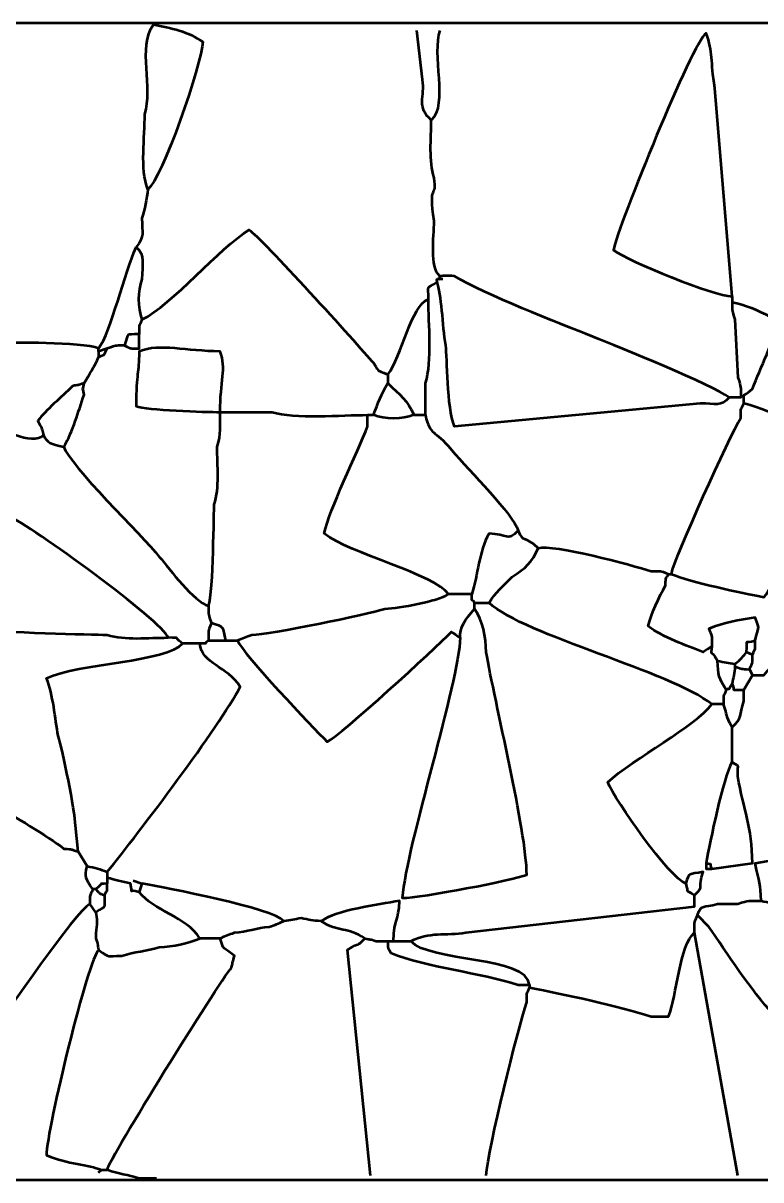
# Model space of a CAD drawing. Header units: centimetres. Extents: x -79 to 72, y -74 to 74.
# Drawn here: x 21.34 to 46.84, y -74 to -34 of the extents above; entities that cross this region are included whole.
import ezdxf

# ---------------------------------------------------------------- set-up
doc = ezdxf.new("R2010")
doc.units = ezdxf.units.CM
doc.header["$MEASUREMENT"] = 0
doc.layers.add('Layer 1', color=7, linetype='Continuous')

msp = doc.modelspace()

# ---------------------------------------------------------------- linework, layer by layer
at = {"layer": 'Layer 1', "lineweight": 53}
msp.add_lwpolyline([(11.99994, -74.00004), (71.99994, -74.00004), (71.99994, -34.00006), (11.99994, -34.00006), (11.99994, -74.00004)], close=True, dxfattribs=at)
at = {"layer": 'Layer 1', "color": 5, "lineweight": 53}
for points, knots in [([(22.04995, -48.25005), (22.17717, -48.51577), (22.27457, -48.54988), (22.74994, -48.65005), (22.74994, -48.65005), (23.07346, -48.08947), (23.23957, -47.45797), (23.44993, -46.85005), (23.44993, -46.85005), (23.38717, -46.48381), (23.39817, -46.82462), (23.44993, -46.45005), (23.44993, -46.45005), (23.21499, -46.53455), (23.26219, -46.50556), (23.04993, -46.55006), (23.04993, -46.55006), (22.65844, -46.94155), (22.12986, -47.37897), (21.84994, -47.75005), (21.84994, -47.75005), (22.00718, -48.04976), (21.96914, -47.94598), (22.04995, -48.25005), (22.04995, -48.25005), (21.67153, -48.649), (20.50584, -48.00389), (19.94993, -47.81686), (19.94993, -47.81686), (19.22803, -47.57393), (18.45231, -47.3104), (17.74994, -47.05293), (17.74994, -47.05293), (16.37289, -46.54816), (14.63681, -46.04847), (13.34994, -45.45005), (13.34994, -45.45005), (13.34994, -45.45005), (13.34994, -44.85007), (13.34994, -44.85007), (13.34994, -44.85007), (13.34994, -44.85007), (13.74994, -44.65005), (13.74994, -44.65005), (13.74994, -44.65005), (13.78546, -43.02064), (16.77269, -36.5147), (17.24993, -34.25005)], [0, 0, 0, 0, 0.07692308, 0.07692308, 0.07692308, 0.07692308, 0.15384615, 0.15384615, 0.15384615, 0.15384615, 0.23076923, 0.23076923, 0.23076923, 0.23076923, 0.30769231, 0.30769231, 0.30769231, 0.30769231, 0.38461538, 0.38461538, 0.38461538, 0.38461538, 0.46153846, 0.46153846, 0.46153846, 0.46153846, 0.53846154, 0.53846154, 0.53846154, 0.53846154, 0.61538462, 0.61538462, 0.61538462, 0.61538462, 0.69230769, 0.69230769, 0.69230769, 0.69230769, 0.76923077, 0.76923077, 0.76923077, 0.76923077, 0.84615385, 0.84615385, 0.84615385, 0.84615385, 1, 1, 1, 1]), ([(25.64995, -39.75006), (25.37667, -39.0461), (25.54995, -37.943), (25.54995, -37.15006), (25.54995, -37.15006), (25.83939, -36.2574), (25.29851, -34.82406), (25.84994, -34.05006), (25.84994, -34.05006), (26.43654, -34.1609), (27.06407, -34.29333), (27.54993, -34.65007), (27.54993, -34.65007), (27.53406, -35.37931), (26.12822, -39.43309), (25.64995, -39.75006), (25.64995, -39.75006), (25.62592, -40.06289), (25.54221, -40.46546), (25.44994, -40.75006), (25.44994, -40.75006), (25.44994, -41.31195), (25.56046, -41.31419), (25.24993, -41.75007), (25.24993, -41.75007), (25.57554, -42.02968), (25.44994, -42.32958), (25.44994, -42.85005), (25.44994, -42.85005), (25.30946, -43.28336), (25.28213, -43.81777), (25.44994, -44.25006), (25.44994, -44.25006), (26.4826, -43.74736), (28.15201, -41.76061), (29.14995, -41.15006), (29.14995, -41.15006), (29.55579, -41.39837), (32.89568, -45.10343), (33.44994, -45.75007), (33.44994, -45.75007), (33.73425, -46.13844), (33.49781, -45.95461), (33.94994, -46.15006), (33.94994, -46.15006), (34.41984, -45.55467), (34.76241, -43.7375), (35.34994, -43.55007), (35.34994, -43.55007), (35.36168, -43.01183), (35.24319, -43.22613), (35.64994, -42.95006), (35.64994, -42.95006), (35.64994, -42.81672), (35.6166, -42.85005), (35.74994, -42.85005), (35.74994, -42.85005), (35.74994, -42.85005), (35.74994, -42.75005), (35.74994, -42.75005), (35.74994, -42.75005), (35.37988, -42.43228), (35.54993, -41.41124), (35.54993, -40.85007), (35.54993, -40.85007), (35.33793, -39.50888), (35.66453, -40.07502), (35.54993, -39.35006), (35.54993, -39.35006), (35.36142, -38.76864), (35.44995, -38.00085), (35.44995, -37.35005)], [0, 0, 0, 0, 0.05263158, 0.05263158, 0.05263158, 0.05263158, 0.10526316, 0.10526316, 0.10526316, 0.10526316, 0.15789474, 0.15789474, 0.15789474, 0.15789474, 0.21052632, 0.21052632, 0.21052632, 0.21052632, 0.26315789, 0.26315789, 0.26315789, 0.26315789, 0.31578947, 0.31578947, 0.31578947, 0.31578947, 0.36842105, 0.36842105, 0.36842105, 0.36842105, 0.42105263, 0.42105263, 0.42105263, 0.42105263, 0.47368421, 0.47368421, 0.47368421, 0.47368421, 0.52631579, 0.52631579, 0.52631579, 0.52631579, 0.57894737, 0.57894737, 0.57894737, 0.57894737, 0.63157895, 0.63157895, 0.63157895, 0.63157895, 0.68421053, 0.68421053, 0.68421053, 0.68421053, 0.73684211, 0.73684211, 0.73684211, 0.73684211, 0.78947368, 0.78947368, 0.78947368, 0.78947368, 0.84210526, 0.84210526, 0.84210526, 0.84210526, 0.89473684, 0.89473684, 0.89473684, 0.89473684, 1, 1, 1, 1]), ([(35.74994, -34.25005), (35.4487, -35.02609), (36.04355, -36.84029), (35.44995, -37.35005), (35.44995, -37.35005), (34.92444, -36.91215), (35.24407, -36.5456), (35.14993, -35.95007), (35.14993, -35.95007), (35.14993, -35.95007), (34.94995, -34.25005), (34.94995, -34.25005)], [0, 0, 0, 0, 0.25, 0.25, 0.25, 0.25, 0.5, 0.5, 0.5, 0.5, 1, 1, 1, 1]), ([(45.84993, -43.45006), (45.84993, -43.45006), (45.24995, -36.25006), (45.24995, -36.25006), (45.24995, -36.25006), (45.09832, -35.29093), (45.20765, -35.01396), (44.94993, -34.35005), (44.94993, -34.35005), (44.48987, -34.66235), (41.91456, -40.97882), (41.74995, -41.85005), (41.74995, -41.85005), (42.27598, -42.2363), (45.21293, -43.43617), (45.84993, -43.45006), (45.84993, -43.45006), (45.84993, -43.45006), (45.84993, -43.65005), (45.84993, -43.65005), (45.84993, -43.65005), (46.28822, -43.73288), (46.76824, -43.92977), (47.14993, -44.15005), (47.14993, -44.15005), (47.53615, -44.15005), (47.3462, -44.16921), (47.54995, -44.25006), (47.54995, -44.25006), (47.54995, -44.25006), (47.64993, -44.25006), (47.64993, -44.25006), (47.64993, -44.25006), (47.87829, -43.59018), (48.64155, -41.76747), (49.04993, -41.25007), (49.04993, -41.25007), (49.98446, -41.62486), (51.78882, -42.56857), (52.64993, -42.75005), (52.64993, -42.75005), (52.64993, -42.75005), (52.84995, -42.75005), (52.84995, -42.75005), (52.84995, -42.75005), (53.26981, -43.00695), (53.27228, -43.14809), (53.74995, -43.35006), (53.74995, -43.35006), (54.52664, -43.61881), (55.65466, -44.03363), (56.34994, -44.45004), (56.34994, -44.45004), (56.34994, -44.45004), (56.74994, -44.45004), (56.74994, -44.45004), (56.74994, -44.45004), (56.74994, -44.45004), (56.74994, -44.65005), (56.74994, -44.65005), (56.74994, -44.65005), (57.2786, -44.76146), (57.73075, -44.96308), (58.14994, -45.35004), (58.14994, -45.35004), (57.97859, -45.6036), (57.80856, -45.79077), (57.64994, -46.05006), (57.64994, -46.05006), (57.64994, -46.05006), (57.15611, -46.26334), (57.15611, -46.26334), (57.15611, -46.26334), (56.78384, -46.60817), (56.88524, -46.56599), (56.44995, -46.75004), (56.44995, -46.75004), (56.44995, -46.75004), (56.34994, -46.95006), (56.34994, -46.95006), (56.34994, -46.95006), (56.78191, -47.07427), (56.6645, -47.11424), (57.04993, -47.35005), (57.04993, -47.35005), (57.04993, -47.35005), (57.04993, -47.75005), (57.04993, -47.75005), (57.04993, -47.75005), (57.47062, -48.00744), (57.62925, -48.29266), (58.04994, -48.55005), (58.04994, -48.55005), (58.89004, -48.04332), (63.69131, -43.7094), (64.54995, -43.25005), (64.54995, -43.25005), (64.54995, -43.25005), (64.54995, -43.05007), (64.54995, -43.05007), (64.54995, -43.05007), (64.98524, -42.86598), (64.88384, -42.90816), (65.24994, -42.55006), (65.24994, -42.55006), (65.45831, -42.40924), (65.63548, -42.2766), (65.84995, -42.15007), (65.84995, -42.15007), (65.84995, -42.15007), (65.84995, -41.95005), (65.84995, -41.95005), (65.84995, -41.95005), (65.72981, -41.64737), (65.74994, -41.84934), (65.74994, -41.45005), (65.74994, -41.45005), (65.36054, -40.24915), (64.13802, -35.29643), (64.04995, -34.15007)], [0, 0, 0, 0, 0.03225806, 0.03225806, 0.03225806, 0.03225806, 0.06451613, 0.06451613, 0.06451613, 0.06451613, 0.09677419, 0.09677419, 0.09677419, 0.09677419, 0.12903226, 0.12903226, 0.12903226, 0.12903226, 0.16129032, 0.16129032, 0.16129032, 0.16129032, 0.19354839, 0.19354839, 0.19354839, 0.19354839, 0.22580645, 0.22580645, 0.22580645, 0.22580645, 0.25806452, 0.25806452, 0.25806452, 0.25806452, 0.29032258, 0.29032258, 0.29032258, 0.29032258, 0.32258065, 0.32258065, 0.32258065, 0.32258065, 0.35483871, 0.35483871, 0.35483871, 0.35483871, 0.38709677, 0.38709677, 0.38709677, 0.38709677, 0.41935484, 0.41935484, 0.41935484, 0.41935484, 0.4516129, 0.4516129, 0.4516129, 0.4516129, 0.48387097, 0.48387097, 0.48387097, 0.48387097, 0.51612903, 0.51612903, 0.51612903, 0.51612903, 0.5483871, 0.5483871, 0.5483871, 0.5483871, 0.58064516, 0.58064516, 0.58064516, 0.58064516, 0.61290323, 0.61290323, 0.61290323, 0.61290323, 0.64516129, 0.64516129, 0.64516129, 0.64516129, 0.67741935, 0.67741935, 0.67741935, 0.67741935, 0.70967742, 0.70967742, 0.70967742, 0.70967742, 0.74193548, 0.74193548, 0.74193548, 0.74193548, 0.77419355, 0.77419355, 0.77419355, 0.77419355, 0.80645161, 0.80645161, 0.80645161, 0.80645161, 0.83870968, 0.83870968, 0.83870968, 0.83870968, 0.87096774, 0.87096774, 0.87096774, 0.87096774, 0.90322581, 0.90322581, 0.90322581, 0.90322581, 0.93548387, 0.93548387, 0.93548387, 0.93548387, 1, 1, 1, 1]), ([(25.44994, -44.25006), (25.32981, -44.55277), (25.34994, -44.35077), (25.34994, -44.75006), (25.34994, -44.75006), (24.87145, -44.79723), (24.99507, -44.6564), (24.84993, -45.15006), (24.84993, -45.15006), (24.45674, -45.15862), (24.60306, -45.13557), (24.24995, -45.25006), (24.24995, -45.25006), (24.24995, -45.25006), (23.94993, -45.35004), (23.94993, -45.35004), (23.94993, -45.35004), (23.94993, -45.35004), (23.94993, -45.25006), (23.94993, -45.25006), (23.94993, -45.25006), (24.38786, -44.67392), (24.83908, -42.6336), (25.24993, -41.75007)], [0, 0, 0, 0, 0.14285714, 0.14285714, 0.14285714, 0.14285714, 0.28571429, 0.28571429, 0.28571429, 0.28571429, 0.42857143, 0.42857143, 0.42857143, 0.42857143, 0.57142857, 0.57142857, 0.57142857, 0.57142857, 0.71428571, 0.71428571, 0.71428571, 0.71428571, 1, 1, 1, 1]), ([(45.84993, -43.65005), (45.85852, -44.04327), (45.83544, -43.89694), (45.94993, -44.25006), (45.94993, -44.25006), (45.94993, -44.25006), (46.04994, -46.25004), (46.04994, -46.25004), (46.04994, -46.25004), (46.1701, -46.62064), (46.14995, -46.5362), (46.14995, -46.95006), (46.14995, -46.95006), (46.14995, -46.95006), (45.74995, -46.95006), (45.74995, -46.95006), (45.74995, -46.95006), (45.18291, -46.50252), (41.91637, -45.2019), (41.04994, -44.85007), (41.04994, -44.85007), (39.77919, -44.33405), (37.34605, -43.40655), (36.24994, -42.75005), (36.24994, -42.75005), (35.98777, -42.72947), (35.9135, -42.73959), (35.74994, -42.75005)], [0, 0, 0, 0, 0.125, 0.125, 0.125, 0.125, 0.25, 0.25, 0.25, 0.25, 0.375, 0.375, 0.375, 0.375, 0.5, 0.5, 0.5, 0.5, 0.625, 0.625, 0.625, 0.625, 0.75, 0.75, 0.75, 0.75, 1, 1, 1, 1]), ([(45.74995, -46.95006), (45.4717, -47.27406), (45.26795, -47.15004), (44.74994, -47.15004), (44.74994, -47.15004), (44.74994, -47.15004), (36.24994, -47.95006), (36.24994, -47.95006), (36.24994, -47.95006), (35.98074, -47.2717), (36.01475, -45.56009), (35.94995, -45.15006), (35.94995, -45.15006), (35.83918, -44.44936), (35.81174, -43.36689), (35.64994, -42.95006)], [0, 0, 0, 0, 0.2, 0.2, 0.2, 0.2, 0.4, 0.4, 0.4, 0.4, 0.6, 0.6, 0.6, 0.6, 1, 1, 1, 1]), ([(33.94994, -46.15006), (33.94994, -46.15006), (33.94994, -46.45005), (33.94994, -46.45005), (33.94994, -46.45005), (34.37531, -46.87542), (34.62841, -47.0262), (34.84994, -47.55007), (34.84994, -47.55007), (34.84994, -47.55007), (35.24994, -47.55007), (35.24994, -47.55007), (35.24994, -47.55007), (35.24994, -47.55007), (35.24994, -46.45005), (35.24994, -46.45005), (35.24994, -46.45005), (35.49936, -45.68084), (35.34994, -44.41832), (35.34994, -43.55007)], [0, 0, 0, 0, 0.16666667, 0.16666667, 0.16666667, 0.16666667, 0.33333333, 0.33333333, 0.33333333, 0.33333333, 0.5, 0.5, 0.5, 0.5, 0.66666667, 0.66666667, 0.66666667, 0.66666667, 1, 1, 1, 1]), ([(22.74994, -48.65005), (22.92484, -49.25825), (25.4424, -51.71371), (26.04995, -52.45004), (26.04995, -52.45004), (26.41208, -52.88895), (27.24566, -54.00504), (27.74995, -54.15006), (27.74995, -54.15006), (27.75851, -54.54325), (27.73546, -54.39693), (27.84995, -54.75004), (27.84995, -54.75004), (27.71712, -55.09218), (27.74995, -54.93897), (27.74995, -55.35005), (27.74995, -55.35005), (27.74995, -55.35005), (28.34993, -55.35005), (28.34993, -55.35005), (28.34993, -55.35005), (28.34993, -55.35005), (28.74995, -55.35005), (28.74995, -55.35005), (28.74995, -55.35005), (28.95521, -55.83546), (31.33563, -58.33576), (31.84995, -58.85005), (31.84995, -58.85005), (32.35058, -58.60635), (35.55078, -55.64922), (36.14994, -55.05006), (36.14994, -55.05006), (36.17704, -55.07415), (36.39601, -55.21498), (36.44993, -55.25004), (36.44993, -55.25004), (36.41685, -56.76885), (34.59131, -62.41002), (34.44994, -64.25005), (34.44994, -64.25005), (35.11759, -64.25005), (38.28003, -63.63246), (38.74993, -63.45005), (38.74993, -63.45005), (38.74993, -61.94205), (37.63416, -57.42921), (37.34993, -55.75005), (37.34993, -55.75005), (37.33851, -55.22467), (37.24459, -54.66361), (36.94993, -54.25004), (36.94993, -54.25004), (36.94993, -54.25004), (36.94993, -54.05005), (36.94993, -54.05005), (36.94993, -54.05005), (36.94993, -54.05005), (37.44994, -54.05005), (37.44994, -54.05005), (37.44994, -54.05005), (37.68119, -53.67208), (37.9202, -53.47978), (38.24993, -53.15005), (38.24993, -53.15005), (38.72, -52.8324), (38.93047, -52.6691), (39.14993, -52.15005), (39.14993, -52.15005), (39.64392, -52.00066), (42.39605, -52.73804), (43.04995, -52.95004), (43.04995, -52.95004), (43.46103, -52.95004), (43.30779, -52.91724), (43.64993, -53.05005), (43.64993, -53.05005), (43.64993, -53.05005), (43.74994, -53.05005), (43.74994, -53.05005), (43.74994, -53.05005), (44.4192, -53.32444), (46.18036, -53.70465), (46.94994, -53.85004), (46.94994, -53.85004), (47.26456, -53.58789), (49.20558, -49.02754), (49.24995, -48.45004), (49.24995, -48.45004), (48.8413, -48.12754), (46.76288, -47.24699), (46.24995, -47.15004), (46.24995, -47.15004), (46.30024, -46.67912), (46.12489, -47.03252), (46.54994, -46.65007), (46.54994, -46.65007), (46.86745, -45.85841), (47.22195, -45.05005), (47.54995, -44.25006)], [0, 0, 0, 0, 0.03846154, 0.03846154, 0.03846154, 0.03846154, 0.07692308, 0.07692308, 0.07692308, 0.07692308, 0.11538462, 0.11538462, 0.11538462, 0.11538462, 0.15384615, 0.15384615, 0.15384615, 0.15384615, 0.19230769, 0.19230769, 0.19230769, 0.19230769, 0.23076923, 0.23076923, 0.23076923, 0.23076923, 0.26923077, 0.26923077, 0.26923077, 0.26923077, 0.30769231, 0.30769231, 0.30769231, 0.30769231, 0.34615385, 0.34615385, 0.34615385, 0.34615385, 0.38461538, 0.38461538, 0.38461538, 0.38461538, 0.42307692, 0.42307692, 0.42307692, 0.42307692, 0.46153846, 0.46153846, 0.46153846, 0.46153846, 0.5, 0.5, 0.5, 0.5, 0.53846154, 0.53846154, 0.53846154, 0.53846154, 0.57692308, 0.57692308, 0.57692308, 0.57692308, 0.61538462, 0.61538462, 0.61538462, 0.61538462, 0.65384615, 0.65384615, 0.65384615, 0.65384615, 0.69230769, 0.69230769, 0.69230769, 0.69230769, 0.73076923, 0.73076923, 0.73076923, 0.73076923, 0.76923077, 0.76923077, 0.76923077, 0.76923077, 0.80769231, 0.80769231, 0.80769231, 0.80769231, 0.84615385, 0.84615385, 0.84615385, 0.84615385, 0.88461538, 0.88461538, 0.88461538, 0.88461538, 0.92307692, 0.92307692, 0.92307692, 0.92307692, 1, 1, 1, 1]), ([(23.94993, -45.25006), (23.36064, -45.02128), (20.77723, -45.05436), (20.74993, -45.05005), (20.74993, -45.05005), (19.76631, -44.89457), (16.55519, -44.85089), (16.54995, -44.85007), (16.54995, -44.85007), (15.91498, -44.64419), (15.05762, -44.75006), (14.34995, -44.75006), (14.34995, -44.75006), (13.99684, -44.63557), (14.14316, -44.65861), (13.74994, -44.65005)], [0, 0, 0, 0, 0.2, 0.2, 0.2, 0.2, 0.4, 0.4, 0.4, 0.4, 0.6, 0.6, 0.6, 0.6, 1, 1, 1, 1]), ([(24.84993, -45.15006), (25.15264, -45.27019), (24.95065, -45.25006), (25.34994, -45.25006), (25.34994, -45.25006), (25.34994, -45.25006), (25.34994, -44.75006), (25.34994, -44.75006)], [0, 0, 0, 0, 0.33333333, 0.33333333, 0.33333333, 0.33333333, 1, 1, 1, 1]), ([(28.14994, -47.45006), (28.14994, -46.37562), (28.38298, -45.95039), (28.14994, -45.35004), (28.14994, -45.35004), (26.97322, -45.35004), (26.07753, -45.0676), (25.34994, -45.35004), (25.34994, -45.35004), (25.34994, -46.17379), (25.24993, -46.01885), (25.24993, -47.25005), (25.24993, -47.25005), (25.57109, -47.37472), (27.65391, -47.45006), (28.14994, -47.45006), (28.14994, -47.45006), (28.14994, -47.45006), (29.94994, -47.45006), (29.94994, -47.45006), (29.94994, -47.45006), (30.69551, -47.6918), (32.36319, -47.55007), (33.24995, -47.55007), (33.24995, -47.55007), (33.24995, -47.55007), (33.44994, -47.55007), (33.44994, -47.55007), (33.44994, -47.55007), (33.61616, -47.13559), (33.71438, -46.84336), (33.94994, -46.45005)], [0, 0, 0, 0, 0.11111111, 0.11111111, 0.11111111, 0.11111111, 0.22222222, 0.22222222, 0.22222222, 0.22222222, 0.33333333, 0.33333333, 0.33333333, 0.33333333, 0.44444444, 0.44444444, 0.44444444, 0.44444444, 0.55555556, 0.55555556, 0.55555556, 0.55555556, 0.66666667, 0.66666667, 0.66666667, 0.66666667, 0.77777778, 0.77777778, 0.77777778, 0.77777778, 1, 1, 1, 1]), ([(18.14993, -54.95005), (18.14993, -54.95005), (19.94993, -54.95005), (19.94993, -54.95005), (19.94993, -54.95005), (20.93441, -55.10568), (24.23246, -55.14729), (24.24995, -55.15004), (24.24995, -55.15004), (24.85812, -55.34724), (25.6707, -55.25004), (26.34994, -55.25004), (26.34994, -55.25004), (26.19092, -54.69706), (21.57447, -51.35643), (20.84993, -51.05006), (20.84993, -51.05006), (20.31679, -51.62756), (18.27639, -54.35004), (18.14993, -54.95005), (18.14993, -54.95005), (18.14993, -54.95005), (17.84994, -54.95005), (17.84994, -54.95005), (17.84994, -54.95005), (17.3443, -54.75375), (16.62744, -54.85005), (16.04994, -54.85005), (16.04994, -54.85005), (14.84179, -54.65908), (13.4205, -54.81033), (12.74993, -54.55006), (12.74993, -54.55006), (12.74993, -54.55006), (12.74993, -53.95005), (12.74993, -53.95005), (12.74993, -53.95005), (12.90008, -53.00016), (12.94952, -49.95277), (12.94994, -49.95005), (12.94994, -49.95005), (13.09783, -49.01439), (13.14928, -45.95413), (13.14993, -45.95005), (13.14993, -45.95005), (13.21975, -45.73947), (13.25824, -45.64723), (13.34994, -45.45005)], [0, 0, 0, 0, 0.07692308, 0.07692308, 0.07692308, 0.07692308, 0.15384615, 0.15384615, 0.15384615, 0.15384615, 0.23076923, 0.23076923, 0.23076923, 0.23076923, 0.30769231, 0.30769231, 0.30769231, 0.30769231, 0.38461538, 0.38461538, 0.38461538, 0.38461538, 0.46153846, 0.46153846, 0.46153846, 0.46153846, 0.53846154, 0.53846154, 0.53846154, 0.53846154, 0.61538462, 0.61538462, 0.61538462, 0.61538462, 0.69230769, 0.69230769, 0.69230769, 0.69230769, 0.76923077, 0.76923077, 0.76923077, 0.76923077, 0.84615385, 0.84615385, 0.84615385, 0.84615385, 1, 1, 1, 1]), ([(23.94993, -45.35004), (23.94993, -45.35004), (23.94993, -45.55005), (23.94993, -45.55005), (23.94993, -45.55005), (24.23912, -45.39993), (24.09983, -45.53925), (24.24995, -45.25006)], [0, 0, 0, 0, 0.33333333, 0.33333333, 0.33333333, 0.33333333, 1, 1, 1, 1]), ([(43.74994, -53.05005), (43.87835, -52.4408), (45.76792, -48.28787), (46.14995, -47.65005), (46.14995, -47.65005), (46.14995, -47.24818), (46.13263, -47.45222), (46.24995, -47.15004)], [0, 0, 0, 0, 0.33333333, 0.33333333, 0.33333333, 0.33333333, 1, 1, 1, 1]), ([(27.74995, -54.15006), (27.93309, -53.67823), (27.92385, -50.81515), (27.94993, -50.65006), (27.94993, -50.65006), (28.13846, -50.06865), (28.04994, -49.30086), (28.04994, -48.65005), (28.04994, -48.65005), (28.19776, -48.19418), (28.14994, -47.95225), (28.14994, -47.45006)], [0, 0, 0, 0, 0.25, 0.25, 0.25, 0.25, 0.5, 0.5, 0.5, 0.5, 1, 1, 1, 1]), ([(35.24994, -47.55007), (35.40624, -48.29564), (35.56033, -48.03544), (36.14994, -48.75006), (36.14994, -48.75006), (36.78158, -49.51561), (38.27981, -50.95839), (38.44994, -51.55007), (38.44994, -51.55007), (38.06724, -51.95352), (38.09312, -51.66407), (37.44994, -51.65004), (37.44994, -51.65004), (37.08784, -52.27746), (37.07205, -53.06504), (36.84995, -53.75006), (36.84995, -53.75006), (36.84995, -53.75006), (36.04993, -53.75006), (36.04993, -53.75006), (36.04993, -53.75006), (35.57759, -53.05413), (32.64623, -52.35746), (31.74994, -51.65004), (31.74994, -51.65004), (31.92708, -50.80951), (32.87771, -48.87818), (33.24995, -47.95006), (33.24995, -47.95006), (33.24995, -47.95006), (33.24995, -47.55007), (33.24995, -47.55007)], [0, 0, 0, 0, 0.11111111, 0.11111111, 0.11111111, 0.11111111, 0.22222222, 0.22222222, 0.22222222, 0.22222222, 0.33333333, 0.33333333, 0.33333333, 0.33333333, 0.44444444, 0.44444444, 0.44444444, 0.44444444, 0.55555556, 0.55555556, 0.55555556, 0.55555556, 0.66666667, 0.66666667, 0.66666667, 0.66666667, 0.77777778, 0.77777778, 0.77777778, 0.77777778, 1, 1, 1, 1]), ([(45.14994, -55.55006), (45.13205, -55.94569), (45.05203, -55.56605), (45.34995, -56.05004), (45.34995, -56.05004), (45.57227, -56.09205), (45.7125, -56.13182), (45.94993, -56.15004), (45.94993, -56.15004), (45.94993, -56.15004), (45.94993, -56.25005), (45.94993, -56.25005), (45.94993, -56.25005), (46.25764, -56.35204), (46.12075, -56.3242), (46.44994, -56.35006), (46.44994, -56.35006), (46.57007, -56.04735), (46.54994, -56.24934), (46.54994, -55.85005), (46.54994, -55.85005), (46.54994, -55.85005), (46.34993, -55.75005), (46.34993, -55.75005), (46.34993, -55.75005), (46.40209, -55.23275), (46.23405, -55.48274), (46.64995, -55.35005), (46.64995, -55.35005), (46.74355, -54.85458), (46.8384, -55.03555), (46.64995, -54.55006), (46.64995, -54.55006), (46.07656, -54.6584), (45.56091, -54.71245), (45.04993, -54.95005), (45.04993, -54.95005), (45.18277, -55.2922), (45.14994, -55.13898), (45.14994, -55.55006), (45.14994, -55.55006), (45.13531, -55.56058), (44.85466, -55.74585), (44.84995, -55.75005), (44.84995, -55.75005), (44.26618, -55.51593), (43.44363, -55.2397), (42.94994, -54.85005), (42.94994, -54.85005), (43.03371, -54.45257), (43.33795, -53.80401), (43.54995, -53.45004), (43.54995, -53.45004), (43.54995, -53.06385), (43.56909, -53.2538), (43.64993, -53.05005)], [0, 0, 0, 0, 0.06666667, 0.06666667, 0.06666667, 0.06666667, 0.13333333, 0.13333333, 0.13333333, 0.13333333, 0.2, 0.2, 0.2, 0.2, 0.26666667, 0.26666667, 0.26666667, 0.26666667, 0.33333333, 0.33333333, 0.33333333, 0.33333333, 0.4, 0.4, 0.4, 0.4, 0.46666667, 0.46666667, 0.46666667, 0.46666667, 0.53333333, 0.53333333, 0.53333333, 0.53333333, 0.6, 0.6, 0.6, 0.6, 0.66666667, 0.66666667, 0.66666667, 0.66666667, 0.73333333, 0.73333333, 0.73333333, 0.73333333, 0.8, 0.8, 0.8, 0.8, 0.86666667, 0.86666667, 0.86666667, 0.86666667, 1, 1, 1, 1]), ([(28.74995, -55.35005), (28.94849, -55.25566), (29.03807, -55.22028), (29.24993, -55.15004), (29.24993, -55.15004), (29.86289, -55.13669), (33.23484, -54.44948), (33.84993, -54.25004), (33.84993, -54.25004), (34.37148, -54.2387), (35.63573, -53.98911), (36.04993, -53.75006)], [0, 0, 0, 0, 0.25, 0.25, 0.25, 0.25, 0.5, 0.5, 0.5, 0.5, 1, 1, 1, 1]), ([(46.44994, -56.35006), (46.44994, -56.35006), (46.54994, -56.55004), (46.54994, -56.55004), (46.54994, -56.55004), (46.54994, -56.55004), (46.94994, -56.55004), (46.94994, -56.55004), (46.94994, -56.55004), (47.45048, -55.79478), (50.06108, -54.88585), (49.84993, -53.95005)], [0, 0, 0, 0, 0.25, 0.25, 0.25, 0.25, 0.5, 0.5, 0.5, 0.5, 1, 1, 1, 1]), ([(45.94993, -56.25005), (45.93171, -56.48748), (45.89194, -56.62774), (45.84993, -56.85006), (45.84993, -56.85006), (45.66899, -57.14075), (45.79015, -56.96501), (45.64994, -57.05004), (45.64994, -57.05004), (45.52981, -57.35276), (45.54994, -57.15076), (45.54994, -57.55005), (45.54994, -57.55005), (45.54994, -57.55005), (45.14994, -57.55005), (45.14994, -57.55005), (45.14994, -57.55005), (43.73273, -56.4315), (38.70858, -55.18459), (37.44994, -54.05005)], [0, 0, 0, 0, 0.16666667, 0.16666667, 0.16666667, 0.16666667, 0.33333333, 0.33333333, 0.33333333, 0.33333333, 0.5, 0.5, 0.5, 0.5, 0.66666667, 0.66666667, 0.66666667, 0.66666667, 1, 1, 1, 1]), ([(16.84994, -66.35004), (17.6516, -65.3616), (19.69694, -61.48281), (20.34993, -61.05004), (20.34993, -61.05004), (20.968, -61.3807), (22.20747, -62.12191), (22.74994, -62.55005), (22.74994, -62.55005), (23.09333, -62.57701), (22.93017, -62.54637), (23.24994, -62.65006), (23.24994, -62.65006), (23.24994, -62.65006), (23.54993, -63.15003), (23.54993, -63.15003), (23.54993, -63.15003), (23.83354, -63.20364), (23.98721, -63.25914), (24.24995, -63.35005), (24.24995, -63.35005), (24.24995, -63.35005), (24.24995, -63.55006), (24.24995, -63.55006), (24.24995, -63.55006), (24.24995, -63.55006), (24.24995, -63.75004), (24.24995, -63.75004), (24.24995, -63.75004), (23.88184, -63.8075), (24.21319, -63.64352), (23.84995, -63.95006), (23.84995, -63.95006), (23.84995, -63.95006), (23.74995, -63.95006), (23.74995, -63.95006), (23.74995, -63.95006), (23.62982, -64.25274), (23.64994, -64.05074), (23.64994, -64.45003), (23.64994, -64.45003), (23.13287, -64.76638), (20.74794, -68.21308), (20.24995, -68.95003), (20.24995, -68.95003), (19.48559, -68.87466), (17.59749, -67.10346), (16.74993, -66.65006), (16.74993, -66.65006), (16.61727, -66.23416), (16.86723, -66.4022), (16.34993, -66.35004), (16.34993, -66.35004), (15.47729, -65.54443), (13.56194, -64.21186), (12.54995, -63.55006), (12.54995, -63.55006), (12.54995, -63.55006), (12.14995, -63.15003), (12.14995, -63.15003), (12.14995, -63.15003), (13.08725, -60.93343), (16.94303, -57.21134), (17.84994, -54.95005)], [0, 0, 0, 0, 0.05882353, 0.05882353, 0.05882353, 0.05882353, 0.11764706, 0.11764706, 0.11764706, 0.11764706, 0.17647059, 0.17647059, 0.17647059, 0.17647059, 0.23529412, 0.23529412, 0.23529412, 0.23529412, 0.29411765, 0.29411765, 0.29411765, 0.29411765, 0.35294118, 0.35294118, 0.35294118, 0.35294118, 0.41176471, 0.41176471, 0.41176471, 0.41176471, 0.47058824, 0.47058824, 0.47058824, 0.47058824, 0.52941176, 0.52941176, 0.52941176, 0.52941176, 0.58823529, 0.58823529, 0.58823529, 0.58823529, 0.64705882, 0.64705882, 0.64705882, 0.64705882, 0.70588235, 0.70588235, 0.70588235, 0.70588235, 0.76470588, 0.76470588, 0.76470588, 0.76470588, 0.82352941, 0.82352941, 0.82352941, 0.82352941, 0.88235294, 0.88235294, 0.88235294, 0.88235294, 1, 1, 1, 1]), ([(27.74995, -55.35005), (27.54259, -55.47911), (27.78529, -55.45006), (27.44993, -55.45006), (27.44993, -55.45006), (27.44993, -55.45006), (26.84995, -55.45006), (26.84995, -55.45006), (26.84995, -55.45006), (26.45403, -55.16172), (26.86318, -55.29035), (26.34994, -55.25004)], [0, 0, 0, 0, 0.25, 0.25, 0.25, 0.25, 0.5, 0.5, 0.5, 0.5, 1, 1, 1, 1]), ([(23.24994, -62.65006), (23.24994, -62.65006), (23.14994, -61.75006), (23.14994, -61.75006), (23.14994, -61.75006), (23.13894, -61.24526), (22.7079, -59.13725), (22.54993, -58.65006), (22.54993, -58.65006), (22.44811, -58.04841), (22.37877, -57.22667), (22.14993, -56.65005), (22.14993, -56.65005), (23.23886, -56.13241), (26.35675, -56.08629), (26.84995, -55.45006)], [0, 0, 0, 0, 0.2, 0.2, 0.2, 0.2, 0.4, 0.4, 0.4, 0.4, 0.6, 0.6, 0.6, 0.6, 1, 1, 1, 1]), ([(24.24995, -63.35005), (25.36833, -61.9711), (28.08355, -58.38256), (28.84993, -56.95004), (28.84993, -56.95004), (28.40639, -56.24087), (27.52116, -56.17213), (27.44993, -55.45006)], [0, 0, 0, 0, 0.33333333, 0.33333333, 0.33333333, 0.33333333, 1, 1, 1, 1]), ([(45.84993, -56.85006), (45.989, -57.13191), (45.74162, -57.03848), (46.24995, -57.05004), (46.24995, -57.05004), (46.24995, -57.05004), (46.54994, -56.55004), (46.54994, -56.55004)], [0, 0, 0, 0, 0.33333333, 0.33333333, 0.33333333, 0.33333333, 1, 1, 1, 1]), ([(45.84993, -59.55006), (45.52973, -60.10486), (45.09118, -62.3025), (44.94993, -63.05006), (44.94993, -63.05006), (44.94993, -63.05006), (44.94993, -63.25004), (44.94993, -63.25004), (44.94993, -63.25004), (44.94993, -63.25004), (45.14994, -63.25004), (45.14994, -63.25004), (45.14994, -63.25004), (45.14994, -63.25004), (46.54994, -63.05006), (46.54994, -63.05006), (46.54994, -63.05006), (46.54994, -61.78189), (46.24644, -61.21094), (46.04994, -60.05004), (46.04994, -60.05004), (46.03798, -59.50077), (46.12753, -59.78843), (45.84993, -59.55006), (45.84993, -59.55006), (45.84993, -59.55006), (45.84993, -58.35004), (45.84993, -58.35004), (45.84993, -58.35004), (46.19885, -58.05929), (46.10099, -57.90942), (46.24995, -57.45004), (46.24995, -57.45004), (46.24995, -57.45004), (46.24995, -57.05004), (46.24995, -57.05004)], [0, 0, 0, 0, 0.1, 0.1, 0.1, 0.1, 0.2, 0.2, 0.2, 0.2, 0.3, 0.3, 0.3, 0.3, 0.4, 0.4, 0.4, 0.4, 0.5, 0.5, 0.5, 0.5, 0.6, 0.6, 0.6, 0.6, 0.7, 0.7, 0.7, 0.7, 0.8, 0.8, 0.8, 0.8, 1, 1, 1, 1]), ([(44.24994, -63.75004), (44.3506, -64.1205), (44.21825, -63.93293), (44.54993, -64.15004), (44.54993, -64.15004), (44.93743, -63.81728), (44.63126, -63.91335), (44.84995, -63.35005), (44.84995, -63.35005), (44.34329, -63.44577), (44.37223, -63.36674), (44.24994, -63.75004), (44.24994, -63.75004), (43.70025, -63.59198), (41.80769, -60.85964), (41.54994, -60.25005), (41.54994, -60.25005), (42.43806, -59.43016), (44.59551, -58.30747), (45.14994, -57.55005)], [0, 0, 0, 0, 0.16666667, 0.16666667, 0.16666667, 0.16666667, 0.33333333, 0.33333333, 0.33333333, 0.33333333, 0.5, 0.5, 0.5, 0.5, 0.66666667, 0.66666667, 0.66666667, 0.66666667, 1, 1, 1, 1]), ([(46.84994, -64.35005), (47.13354, -64.40363), (47.28721, -64.45913), (47.54995, -64.55004), (47.54995, -64.55004), (47.54995, -64.55004), (47.54995, -65.45004), (47.54995, -65.45004), (47.54995, -65.45004), (47.6897, -65.8811), (47.64993, -65.97856), (47.64993, -66.45004), (47.64993, -66.45004), (47.82168, -66.97973), (47.67819, -67.22036), (47.84994, -67.75004), (47.84994, -67.75004), (47.84994, -67.75004), (47.84994, -68.15004), (47.84994, -68.15004), (47.84994, -68.15004), (47.61251, -68.16829), (47.47225, -68.20804), (47.24993, -68.25004), (47.24993, -68.25004), (46.56077, -67.50354), (45.63007, -66.10855), (45.04993, -65.25005), (45.04993, -65.25005), (45.04993, -65.25005), (44.64994, -64.85006), (44.64994, -64.85006), (44.64994, -64.85006), (44.80329, -64.42911), (44.84411, -64.61404), (45.34995, -64.45003), (45.34995, -64.45003), (45.34995, -64.45003), (46.04994, -64.45003), (46.04994, -64.45003), (46.04994, -64.45003), (46.44535, -64.32185), (46.41442, -64.35005), (46.84994, -64.35005), (46.84994, -64.35005), (46.84994, -63.74398), (46.78102, -63.74375), (46.64995, -63.05006), (46.64995, -63.05006), (46.64995, -63.05006), (52.34994, -62.05005), (52.34994, -62.05005), (52.34994, -62.05005), (52.74532, -62.04143), (52.78123, -61.97836), (53.14994, -61.95004), (53.14994, -61.95004), (53.14994, -61.95004), (53.34995, -61.95004), (53.34995, -61.95004), (53.34995, -61.95004), (53.72616, -61.804), (53.83051, -61.82963), (54.14994, -61.85004), (54.14994, -61.85004), (54.27665, -62.1693), (54.24113, -61.94554), (54.24995, -62.35004), (54.24995, -62.35004), (54.38451, -62.76512), (54.34993, -62.79562), (54.34993, -63.25004), (54.34993, -63.25004), (54.69145, -63.13186), (55.01213, -63.05958), (55.34993, -62.95005), (55.34993, -62.95005), (55.52205, -62.35151), (58.7349, -60.31765), (59.44994, -59.85005), (59.44994, -59.85005), (59.37967, -59.13756), (58.74686, -58.89101), (58.54994, -58.15006)], [0, 0, 0, 0, 0.04545455, 0.04545455, 0.04545455, 0.04545455, 0.09090909, 0.09090909, 0.09090909, 0.09090909, 0.13636364, 0.13636364, 0.13636364, 0.13636364, 0.18181818, 0.18181818, 0.18181818, 0.18181818, 0.22727273, 0.22727273, 0.22727273, 0.22727273, 0.27272727, 0.27272727, 0.27272727, 0.27272727, 0.31818182, 0.31818182, 0.31818182, 0.31818182, 0.36363636, 0.36363636, 0.36363636, 0.36363636, 0.40909091, 0.40909091, 0.40909091, 0.40909091, 0.45454545, 0.45454545, 0.45454545, 0.45454545, 0.5, 0.5, 0.5, 0.5, 0.54545455, 0.54545455, 0.54545455, 0.54545455, 0.59090909, 0.59090909, 0.59090909, 0.59090909, 0.63636364, 0.63636364, 0.63636364, 0.63636364, 0.68181818, 0.68181818, 0.68181818, 0.68181818, 0.72727273, 0.72727273, 0.72727273, 0.72727273, 0.77272727, 0.77272727, 0.77272727, 0.77272727, 0.81818182, 0.81818182, 0.81818182, 0.81818182, 0.86363636, 0.86363636, 0.86363636, 0.86363636, 0.90909091, 0.90909091, 0.90909091, 0.90909091, 1, 1, 1, 1]), ([(25.14995, -63.65004), (25.14995, -63.65004), (25.44994, -63.75004), (25.44994, -63.75004), (25.44994, -63.75004), (25.44994, -63.75004), (25.34994, -64.05003), (25.34994, -64.05003), (25.34994, -64.05003), (24.92227, -63.92395), (25.17603, -64.17771), (25.04994, -63.75004), (25.04994, -63.75004), (24.7645, -63.6961), (24.51989, -63.63759), (24.24995, -63.55006)], [0, 0, 0, 0, 0.2, 0.2, 0.2, 0.2, 0.4, 0.4, 0.4, 0.4, 0.6, 0.6, 0.6, 0.6, 1, 1, 1, 1]), ([(23.84995, -63.95006), (24.04455, -64.14465), (23.95115, -64.07501), (24.14994, -64.15004), (24.14994, -64.15004), (24.26084, -63.91947), (24.24995, -64.10681), (24.24995, -63.75004)], [0, 0, 0, 0, 0.33333333, 0.33333333, 0.33333333, 0.33333333, 1, 1, 1, 1]), ([(33.34993, -73.85003), (33.34993, -73.85003), (32.54994, -66.05005), (32.54994, -66.05005), (32.54994, -66.05005), (33.03166, -65.70686), (32.84205, -66.00858), (33.14995, -65.65005), (33.14995, -65.65005), (33.36218, -65.69453), (33.31501, -65.66553), (33.54994, -65.75006), (33.54994, -65.75006), (33.54994, -65.75006), (33.94994, -65.75006), (33.94994, -65.75006), (33.94994, -65.75006), (33.94994, -65.75006), (34.14995, -65.75006), (34.14995, -65.75006), (34.14995, -65.75006), (34.14995, -64.8985), (34.3333, -65.11345), (34.34994, -64.35005), (34.34994, -64.35005), (33.59181, -64.49329), (32.16409, -64.67255), (31.64994, -65.05004), (31.64994, -65.05004), (31.33824, -65.04327), (31.2316, -65.00327), (30.94995, -64.95003), (30.94995, -64.95003), (30.72763, -64.99204), (30.58737, -65.03181), (30.34994, -65.05004), (30.34994, -65.05004), (29.98285, -64.60951), (26.2882, -63.90844), (25.44994, -63.75004)], [0, 0, 0, 0, 0.09090909, 0.09090909, 0.09090909, 0.09090909, 0.18181818, 0.18181818, 0.18181818, 0.18181818, 0.27272727, 0.27272727, 0.27272727, 0.27272727, 0.36363636, 0.36363636, 0.36363636, 0.36363636, 0.45454545, 0.45454545, 0.45454545, 0.45454545, 0.54545455, 0.54545455, 0.54545455, 0.54545455, 0.63636364, 0.63636364, 0.63636364, 0.63636364, 0.72727273, 0.72727273, 0.72727273, 0.72727273, 0.81818182, 0.81818182, 0.81818182, 0.81818182, 1, 1, 1, 1]), ([(24.14994, -64.15004), (24.13821, -64.68828), (24.2567, -64.47398), (23.84995, -64.75005), (23.84995, -64.75005), (23.95328, -65.16771), (23.84995, -65.15271), (23.84995, -65.65005), (23.84995, -65.65005), (23.93834, -65.89581), (23.9058, -65.82149), (23.94993, -66.05005), (23.94993, -66.05005), (23.60994, -66.31361), (22.14993, -72.23882), (22.14993, -73.15004), (22.14993, -73.15004), (22.90227, -73.45848), (23.59356, -73.47288), (24.04994, -73.65005), (24.04994, -73.65005), (24.04994, -73.65005), (24.24995, -73.65005), (24.24995, -73.65005), (24.24995, -73.65005), (24.34347, -73.2062), (28.04614, -67.28836), (28.54994, -66.65006), (28.54994, -66.65006), (28.59498, -66.43522), (28.57437, -66.47805), (28.64995, -66.25003), (28.64995, -66.25003), (28.23838, -65.91625), (28.28833, -66.12077), (28.14994, -65.65005), (28.14994, -65.65005), (28.14994, -65.65005), (27.44993, -65.65005), (27.44993, -65.65005), (27.44993, -65.65005), (26.97127, -64.8847), (25.85873, -64.7064), (25.34994, -64.05003)], [0, 0, 0, 0, 0.08333333, 0.08333333, 0.08333333, 0.08333333, 0.16666667, 0.16666667, 0.16666667, 0.16666667, 0.25, 0.25, 0.25, 0.25, 0.33333333, 0.33333333, 0.33333333, 0.33333333, 0.41666667, 0.41666667, 0.41666667, 0.41666667, 0.5, 0.5, 0.5, 0.5, 0.58333333, 0.58333333, 0.58333333, 0.58333333, 0.66666667, 0.66666667, 0.66666667, 0.66666667, 0.75, 0.75, 0.75, 0.75, 0.83333333, 0.83333333, 0.83333333, 0.83333333, 1, 1, 1, 1]), ([(34.14995, -65.75006), (34.14995, -65.75006), (34.74993, -65.75006), (34.74993, -65.75006), (34.74993, -65.75006), (35.34283, -65.40786), (35.97025, -65.5575), (36.64994, -65.45004), (36.64994, -65.45004), (36.64994, -65.45004), (44.54993, -64.55004), (44.54993, -64.55004), (44.54993, -64.55004), (44.54993, -64.55004), (44.54993, -64.15004), (44.54993, -64.15004)], [0, 0, 0, 0, 0.2, 0.2, 0.2, 0.2, 0.4, 0.4, 0.4, 0.4, 0.6, 0.6, 0.6, 0.6, 1, 1, 1, 1]), ([(28.14994, -65.65005), (28.34848, -65.55566), (28.43808, -65.52028), (28.64995, -65.45004), (28.64995, -65.45004), (29.07492, -65.41741), (29.42497, -65.28268), (29.84994, -65.25005), (29.84994, -65.25005), (30.06052, -65.18024), (30.15276, -65.14174), (30.34994, -65.05004)], [0, 0, 0, 0, 0.25, 0.25, 0.25, 0.25, 0.5, 0.5, 0.5, 0.5, 1, 1, 1, 1]), ([(33.94994, -65.75006), (33.94994, -66.1229), (33.95708, -65.93442), (34.04995, -66.15005), (34.04995, -66.15005), (35.28767, -66.65748), (37.12829, -66.8215), (38.44994, -67.25004), (38.44994, -67.25004), (38.44994, -67.25004), (38.84994, -67.25004), (38.84994, -67.25004), (38.84994, -67.25004), (38.84994, -67.25004), (38.84994, -67.35004), (38.84994, -67.35004), (38.84994, -67.35004), (40.04066, -67.57503), (41.92615, -67.98566), (43.04995, -68.35005), (43.04995, -68.35005), (43.04995, -68.35005), (43.64993, -68.35005), (43.64993, -68.35005), (43.64993, -68.35005), (43.95057, -67.61676), (44.02569, -65.88688), (44.54993, -65.45004), (44.54993, -65.45004), (44.54993, -65.03896), (44.51713, -65.19217), (44.64994, -64.85006)], [0, 0, 0, 0, 0.11111111, 0.11111111, 0.11111111, 0.11111111, 0.22222222, 0.22222222, 0.22222222, 0.22222222, 0.33333333, 0.33333333, 0.33333333, 0.33333333, 0.44444444, 0.44444444, 0.44444444, 0.44444444, 0.55555556, 0.55555556, 0.55555556, 0.55555556, 0.66666667, 0.66666667, 0.66666667, 0.66666667, 0.77777778, 0.77777778, 0.77777778, 0.77777778, 1, 1, 1, 1]), ([(23.94993, -66.05005), (24.36728, -66.34737), (24.19981, -66.25003), (24.74995, -66.25003), (24.74995, -66.25003), (25.17753, -66.11142), (25.62237, -66.08868), (26.04995, -65.95004), (26.04995, -65.95004), (26.54171, -65.93933), (27.0232, -65.825), (27.44993, -65.65005)], [0, 0, 0, 0, 0.25, 0.25, 0.25, 0.25, 0.5, 0.5, 0.5, 0.5, 1, 1, 1, 1]), ([(37.34993, -73.85003), (37.42275, -72.90229), (38.42817, -68.84237), (38.74993, -67.85005), (38.74993, -67.85005), (38.74993, -67.44818), (38.73264, -67.65222), (38.84994, -67.35004)], [0, 0, 0, 0, 0.33333333, 0.33333333, 0.33333333, 0.33333333, 1, 1, 1, 1]), ([(25.94994, -73.95004), (25.94994, -73.95004), (25.34994, -73.95004), (25.34994, -73.95004), (25.34994, -73.95004), (24.94648, -73.81922), (24.66423, -73.8199), (24.24995, -73.65005)], [0, 0, 0, 0, 0.33333333, 0.33333333, 0.33333333, 0.33333333, 1, 1, 1, 1])]:
    msp.add_open_spline(points, degree=3, knots=knots, dxfattribs=at)
for points in [[(35.84995, -42.85005), (35.84995, -42.85005), (35.74994, -42.85005), (35.74994, -42.85005)], [(23.44993, -46.45005), (23.63685, -46.13799), (23.80916, -45.88298), (23.94993, -45.55005)], [(34.84994, -47.55007), (34.44796, -47.70611), (33.85192, -47.70611), (33.44994, -47.55007)], [(38.44994, -51.55007), (38.64083, -51.97864), (38.63621, -51.68698), (39.14993, -52.15005)], [(36.94993, -54.05005), (36.82087, -53.8427), (36.84995, -54.0854), (36.84995, -53.75006)], [(36.44993, -55.25004), (36.42564, -54.91309), (36.60238, -54.62654), (36.94993, -54.25004)], [(28.34993, -55.35005), (28.24779, -54.86538), (28.2963, -54.88126), (27.84995, -54.75004)], [(46.54994, -55.85005), (46.67005, -55.54734), (46.64995, -55.74934), (46.64995, -55.35005)], [(45.94993, -56.15004), (46.1813, -55.9771), (46.12826, -56.02481), (46.34993, -55.75005)], [(45.64994, -57.05004), (45.39159, -56.68741), (45.36004, -56.51376), (45.34995, -56.05004)], [(45.84993, -58.35004), (45.60397, -57.92385), (45.70905, -57.95991), (45.54994, -57.55005)], [(23.74995, -63.95006), (23.48854, -63.58314), (23.47153, -63.54354), (23.54993, -63.15003)], [(45.14994, -63.25004), (45.05368, -62.99504), (45.20496, -63.14632), (44.94993, -63.05006)], [(23.84995, -64.75005), (23.84995, -64.75005), (23.64994, -64.45003), (23.64994, -64.45003)], [(33.14995, -65.65005), (32.57729, -65.24209), (32.22259, -65.458), (31.64994, -65.05004)], [(46.04994, -73.85003), (46.04994, -73.85003), (44.54993, -65.45004), (44.54993, -65.45004)], [(38.84994, -67.25004), (38.75022, -66.26083), (35.37398, -66.47672), (34.74993, -65.75006)], [(23.94993, -73.75005), (23.94993, -73.75005), (24.04994, -73.65005), (24.04994, -73.65005)]]:
    msp.add_open_spline(points, degree=3, dxfattribs=at)

doc.saveas('drawing.dxf')
